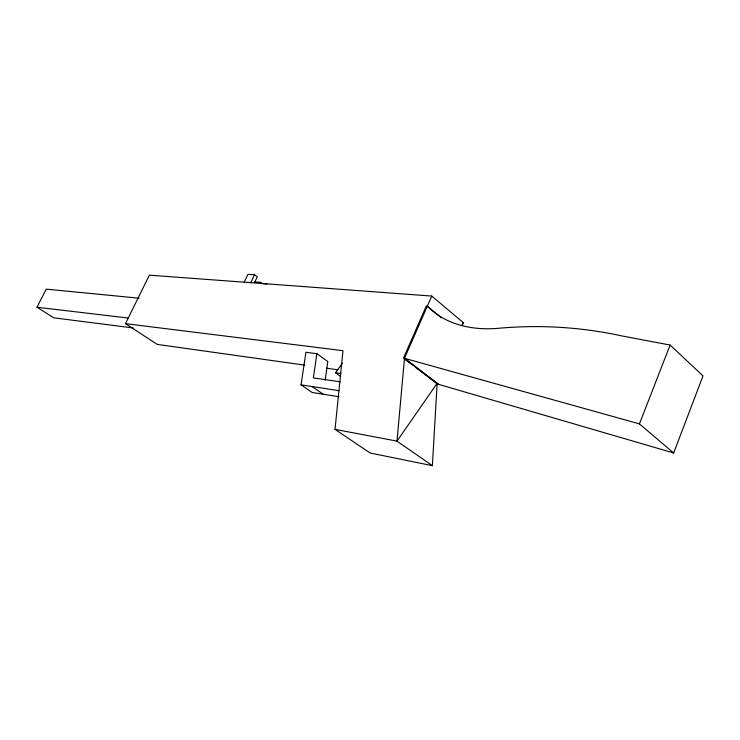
<?xml version="1.0" encoding="UTF-8"?>
<svg xmlns="http://www.w3.org/2000/svg" width="740" height="740" viewBox="0 0 740 740"><rect width="100%" height="100%" fill="white"/><g stroke="black" fill="none" stroke-linecap="round" stroke-linejoin="round"><path stroke-width="1.11" d="M462.065 325.628L463.342 322.649L431.735 296.065L149.388 275.16L125.486 323.657L342.981 350.677L335.026 429.357L370.13 453L432.382 465.682L437.118 383.727L404.493 358.317L403.467 358.188L426.277 306.073L427.313 306.166A171.8 108.576 -44.8 0 0 498.751 328.264A738.233 544.288 -80.9 0 1 621.406 335.84L670.107 345.053L703 375.892L673.668 452.973L437.627 384.079L415.168 367.059M325.202 380.157L327.82 361.518L316.868 353.702L305.925 352.286L301.05 384.828L312.16 392.459L338.939 396.742M316.868 353.702L313.353 377.918L340.16 381.822M673.668 452.973L639.443 423.891L670.107 345.053M461.899 325.489L463.175 322.511M431.735 296.065L404.493 358.317L396.992 441.132L432.382 465.682M254.468 282.699L257.261 276.779L254.523 274.762L247.965 274.318L244.2 282.255M250.749 282.736L254.523 274.762M133.256 327.968L53.78 317.83L37 307.239L46.241 289.146L139.083 298.192M436.942 383.598L396.992 441.132L335.026 429.357M340.714 376.493L335.498 372.784L342.454 363.137M254.264 281.875L260.832 282.356L261.673 282.967M261.535 283.54L267.02 283.947M37 307.239L128.122 318.015M304.704 365.125L157.222 344.405L125.486 323.657M326.423 368.178L337.856 369.787M335.498 372.784L340.909 373.561M301.05 384.828L338.976 390.683M639.443 423.891L404.493 358.317L438.663 384.226M312.095 386.567L323.232 394.263M404.364 358.872L412.467 365.005M427.313 306.166L441.281 317.775"/></g></svg>
